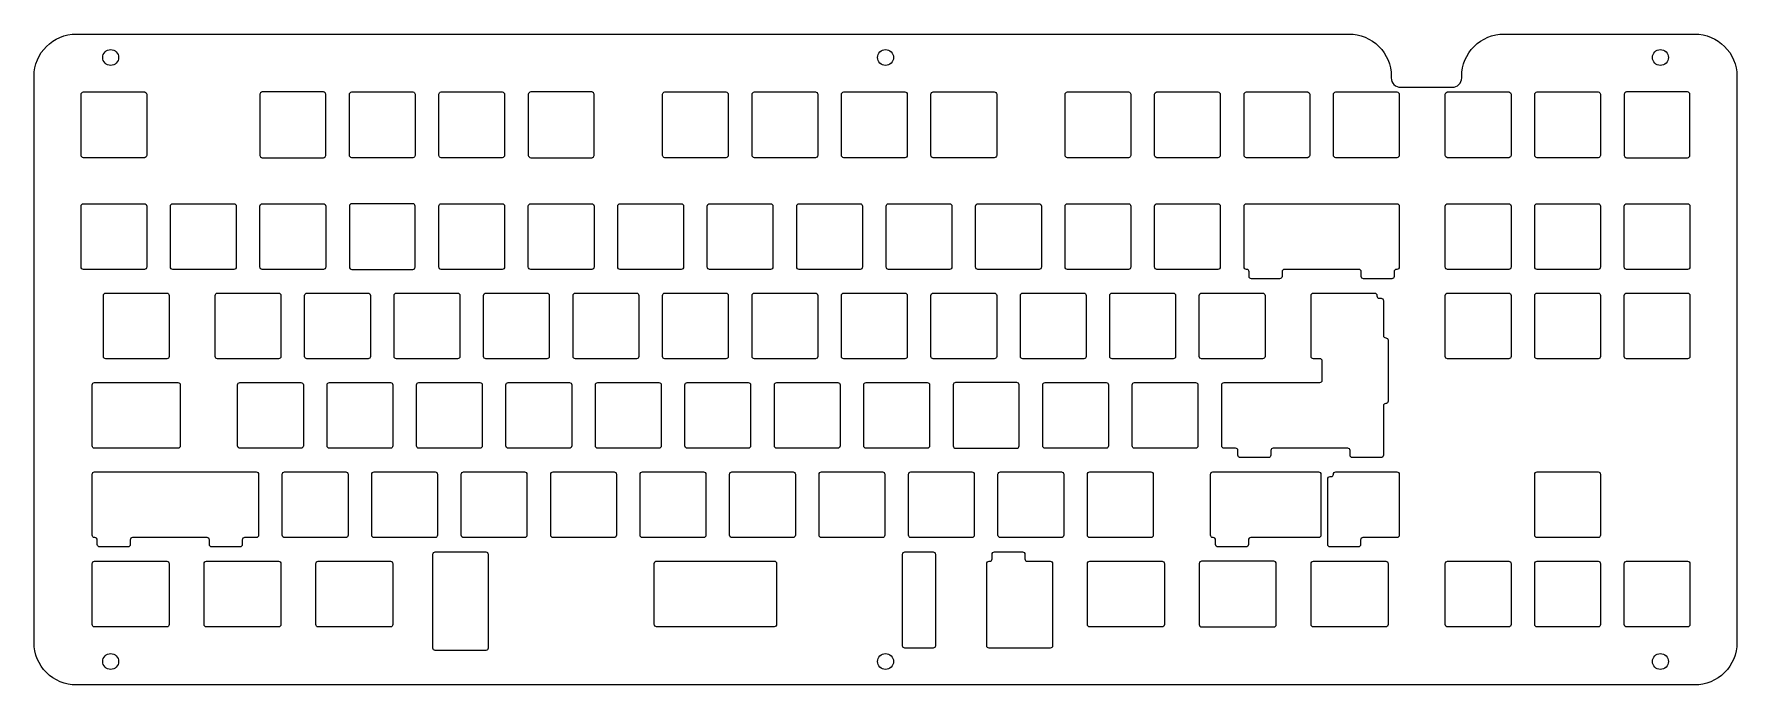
# Model space of a CAD drawing. Header units: millimetres. Extents: x -2 to 360, y -41 to 97.
import ezdxf

# ---------------------------------------------------------------- set-up
doc = ezdxf.new("R2010")
doc.units = ezdxf.units.MM
doc.layers.get('0').update_dxf_attribs({"linetype": 'CONTINUOUS'})

msp = doc.modelspace()

# ---------------------------------------------------------------- linework, layer by layer
for points in [[(351.11, 97.34, -0.414211), (360.11, 88.34), (360.11, -32.37, -0.414216), (351.11, -41.37), (6.5, -41.37, -0.414218), (-2.5, -32.37), (-2.5, 88.34, -0.414208), (6.5, 97.34), (277.5, 97.34, -0.414214), (286.5, 88.34), (286.5, 88, 0.414214), (288.5, 86), (299.5, 86, 0.414214), (301.5, 88), (301.5, 88.34, -0.414214), (310.5, 97.34)], [(7.5, 71.49), (7.5, 84.49, -0.414214), (8, 84.99), (21, 84.99, -0.414214), (21.5, 84.49), (21.5, 71.49, -0.414214), (21, 70.99), (8, 70.99, -0.414214)], [(45.6, 84.49), (45.6, 71.49, 0.414214), (46.1, 70.99), (59.1, 70.99, 0.414214), (59.6, 71.49), (59.6, 84.49, 0.414214), (59.1, 84.99), (46.1, 84.99, 0.414214)], [(65.15, 84.99), (78.15, 84.99, -0.414214), (78.65, 84.49), (78.65, 71.49, -0.414214), (78.15, 70.99), (65.15, 70.99, -0.414214), (64.65, 71.49), (64.65, 84.49, -0.414214)], [(84.2, 70.99, -0.414214), (83.7, 71.49), (83.7, 84.49, -0.414214), (84.2, 84.99), (97.2, 84.99, -0.414214), (97.7, 84.49), (97.7, 71.49, -0.414214), (97.2, 70.99)], [(103.25, 84.99, 0.414214), (102.75, 84.49), (102.75, 71.49, 0.414214), (103.25, 70.99), (116.25, 70.99, 0.414214), (116.75, 71.49), (116.75, 84.49, 0.414214), (116.25, 84.99)], [(131.32, 84.49, -0.414214), (131.82, 84.99), (144.82, 84.99, -0.414214), (145.32, 84.49), (145.32, 71.49, -0.414214), (144.82, 70.99), (131.82, 70.99, -0.414214), (131.32, 71.49)], [(164.38, 71.49, -0.414214), (163.87, 70.99), (150.88, 70.99, -0.414214), (150.38, 71.49), (150.38, 84.49, -0.414214), (150.88, 84.99), (163.87, 84.99, -0.414214), (164.38, 84.49)], [(183.43, 71.49, -0.414214), (182.92, 70.99), (169.93, 70.99, -0.414214), (169.43, 71.49), (169.43, 84.49, -0.414214), (169.93, 84.99), (182.92, 84.99, -0.414214), (183.43, 84.49)], [(188.98, 70.99, -0.414214), (188.47, 71.49), (188.47, 84.49, -0.414214), (188.98, 84.99), (201.97, 84.99, -0.414214), (202.48, 84.49), (202.48, 71.49, -0.414214), (201.97, 70.99)], [(217.55, 84.99), (230.55, 84.99, -0.414214), (231.05, 84.49), (231.05, 71.49, -0.414214), (230.55, 70.99), (217.55, 70.99, -0.414214), (217.05, 71.49), (217.05, 84.49, -0.414214)], [(250.1, 71.49, -0.414214), (249.6, 70.99), (236.6, 70.99, -0.414214), (236.1, 71.49), (236.1, 84.49, -0.414214), (236.6, 84.99), (249.6, 84.99, -0.414214), (250.1, 84.49)], [(269.15, 71.49, -0.414214), (268.65, 70.99), (255.65, 70.99, -0.414214), (255.15, 71.49), (255.15, 84.49, -0.414214), (255.65, 84.99), (268.65, 84.99, -0.414214), (269.15, 84.49)], [(274.7, 84.99), (287.7, 84.99, -0.414214), (288.2, 84.49), (288.2, 71.49, -0.414214), (287.7, 70.99), (274.7, 70.99, -0.414214), (274.2, 71.49), (274.2, 84.49, -0.414214)], [(312.01, 71.49, -0.414214), (311.51, 70.99), (298.51, 70.99, -0.414214), (298.01, 71.49), (298.01, 84.49, -0.414214), (298.51, 84.99), (311.51, 84.99, -0.414214), (312.01, 84.49)], [(317.06, 84.49, -0.414214), (317.56, 84.99), (330.56, 84.99, -0.414214), (331.06, 84.49), (331.06, 71.49, -0.414214), (330.56, 70.99), (317.56, 70.99, -0.414214), (317.06, 71.49)], [(349.61, 70.99, 0.414214), (350.11, 71.49), (350.11, 84.49, 0.414214), (349.61, 84.99), (336.61, 84.99, 0.414214), (336.11, 84.49), (336.11, 71.49, 0.414214), (336.61, 70.99)], [(8, 47.18, -0.414214), (7.5, 47.68), (7.5, 60.68, -0.414214), (8, 61.18), (21, 61.18, -0.414214), (21.5, 60.68), (21.5, 47.68, -0.414214), (21, 47.18)], [(26.55, 60.68, -0.414214), (27.05, 61.18), (40.05, 61.18, -0.414214), (40.55, 60.68), (40.55, 47.68, -0.414214), (40.05, 47.18), (27.05, 47.18, -0.414214), (26.55, 47.68)], [(59.6, 60.68), (59.6, 47.68, -0.414214), (59.1, 47.18), (46.1, 47.18, -0.414214), (45.6, 47.68), (45.6, 60.68, -0.414214), (46.1, 61.18), (59.1, 61.18, -0.414214)], [(78.15, 47.18, 0.414214), (78.65, 47.68), (78.65, 60.68, 0.414214), (78.15, 61.18), (65.15, 61.18, 0.414214), (64.65, 60.68), (64.65, 47.68, 0.414214), (65.15, 47.18)], [(97.2, 61.18, -0.414214), (97.7, 60.68), (97.7, 47.68, -0.414214), (97.2, 47.18), (84.2, 47.18, -0.414214), (83.7, 47.68), (83.7, 60.68, -0.414214), (84.2, 61.18)], [(116.75, 47.68, -0.414214), (116.25, 47.18), (103.25, 47.18, -0.414214), (102.75, 47.68), (102.75, 60.68, -0.414214), (103.25, 61.18), (116.25, 61.18, -0.414214), (116.75, 60.68)], [(121.8, 47.68), (121.8, 60.68, -0.414214), (122.3, 61.18), (135.3, 61.18, -0.414214), (135.8, 60.68), (135.8, 47.68, -0.414214), (135.3, 47.18), (122.3, 47.18, -0.414214)], [(154.85, 47.68, -0.414214), (154.35, 47.18), (141.35, 47.18, -0.414214), (140.85, 47.68), (140.85, 60.68, -0.414214), (141.35, 61.18), (154.35, 61.18, -0.414214), (154.85, 60.68)], [(173.9, 60.68), (173.9, 47.68, -0.414214), (173.4, 47.18), (160.4, 47.18, -0.414214), (159.9, 47.68), (159.9, 60.68, -0.414214), (160.4, 61.18), (173.4, 61.18, -0.414214)], [(192.45, 47.18), (179.45, 47.18, -0.414214), (178.95, 47.68), (178.95, 60.68, -0.414214), (179.45, 61.18), (192.45, 61.18, -0.414214), (192.95, 60.68), (192.95, 47.68, -0.414214)], [(198, 60.68, -0.414214), (198.5, 61.18), (211.5, 61.18, -0.414214), (212, 60.68), (212, 47.68, -0.414214), (211.5, 47.18), (198.5, 47.18, -0.414214), (198, 47.68)], [(217.05, 47.68), (217.05, 60.68, -0.414214), (217.55, 61.18), (230.55, 61.18, -0.414214), (231.05, 60.68), (231.05, 47.68, -0.414214), (230.55, 47.18), (217.55, 47.18, -0.414214)], [(236.1, 47.68), (236.1, 60.68, -0.414214), (236.6, 61.18), (249.6, 61.18, -0.414214), (250.1, 60.68), (250.1, 47.68, -0.414214), (249.6, 47.18), (236.6, 47.18, -0.414214)], [(256.74, 45.18, -0.414214), (256.24, 45.68), (256.24, 46.68, 0.414214), (255.74, 47.18), (255.65, 47.18, -0.414214), (255.15, 47.68), (255.15, 60.68, -0.414214), (255.65, 61.18), (287.7, 61.18, -0.414214), (288.2, 60.68), (288.2, 47.68, -0.414214), (287.7, 47.18), (287.61, 47.18, 0.414214), (287.11, 46.68), (287.11, 45.68, -0.414214), (286.61, 45.18), (280.61, 45.18, -0.414214), (280.11, 45.68), (280.11, 46.68, 0.414214), (279.61, 47.18), (263.74, 47.18, 0.414214), (263.24, 46.68), (263.24, 45.68, -0.414214), (262.74, 45.18)], [(311.51, 61.18, -0.414214), (312.01, 60.68), (312.01, 47.68, -0.414214), (311.51, 47.18), (298.51, 47.18, -0.414214), (298.01, 47.68), (298.01, 60.68, -0.414214), (298.51, 61.18)], [(317.06, 47.68), (317.06, 60.68, -0.414214), (317.56, 61.18), (330.56, 61.18, -0.414214), (331.06, 60.68), (331.06, 47.68, -0.414214), (330.56, 47.18), (317.56, 47.18, -0.414214)], [(336.11, 47.68), (336.11, 60.68, -0.414214), (336.61, 61.18), (349.61, 61.18, -0.414214), (350.11, 60.68), (350.11, 47.68, -0.414214), (349.61, 47.18), (336.61, 47.18, -0.414214)], [(12.26, 28.63), (12.26, 41.63, -0.414214), (12.76, 42.13), (25.76, 42.13, -0.414214), (26.26, 41.63), (26.26, 28.63, -0.414214), (25.76, 28.13), (12.76, 28.13, -0.414214)], [(50.07, 41.63), (50.07, 28.63, -0.414214), (49.57, 28.13), (36.57, 28.13, -0.414214), (36.07, 28.63), (36.07, 41.63, -0.414214), (36.57, 42.13), (49.57, 42.13, -0.414214)], [(69.12, 28.63, -0.414214), (68.62, 28.13), (55.62, 28.13, -0.414214), (55.12, 28.63), (55.12, 41.63, -0.414214), (55.62, 42.13), (68.62, 42.13, -0.414214), (69.12, 41.63)], [(88.17, 28.63, -0.414214), (87.67, 28.13), (74.67, 28.13, -0.414214), (74.17, 28.63), (74.17, 41.63, -0.414214), (74.67, 42.13), (87.67, 42.13, -0.414214), (88.17, 41.63)], [(107.22, 28.63, -0.414214), (106.72, 28.13), (93.72, 28.13, -0.414214), (93.22, 28.63), (93.22, 41.63, -0.414214), (93.72, 42.13), (106.72, 42.13, -0.414214), (107.22, 41.63)], [(126.28, 28.63, -0.414214), (125.78, 28.13), (112.78, 28.13, -0.414214), (112.28, 28.63), (112.28, 41.63, -0.414214), (112.78, 42.13), (125.78, 42.13, -0.414214), (126.28, 41.63)], [(145.32, 41.63), (145.32, 28.63, -0.414214), (144.82, 28.13), (131.82, 28.13, -0.414214), (131.32, 28.63), (131.32, 41.63, -0.414214), (131.82, 42.13), (144.82, 42.13, -0.414214)], [(150.38, 28.63), (150.38, 41.63, -0.414214), (150.88, 42.13), (163.87, 42.13, -0.414214), (164.38, 41.63), (164.38, 28.63, -0.414214), (163.87, 28.13), (150.88, 28.13, -0.414214)], [(169.43, 28.63), (169.43, 41.63, -0.414214), (169.93, 42.13), (182.92, 42.13, -0.414214), (183.43, 41.63), (183.43, 28.63, -0.414214), (182.92, 28.13), (169.93, 28.13, -0.414214)], [(202.48, 41.63), (202.48, 28.63, -0.414214), (201.97, 28.13), (188.98, 28.13, -0.414214), (188.47, 28.63), (188.47, 41.63, -0.414214), (188.98, 42.13), (201.97, 42.13, -0.414214)], [(207.53, 28.63), (207.53, 41.63, -0.414214), (208.03, 42.13), (221.03, 42.13, -0.414214), (221.53, 41.63), (221.53, 28.63, -0.414214), (221.03, 28.13), (208.03, 28.13, -0.414214)], [(227.07, 28.13, -0.414214), (226.57, 28.63), (226.57, 41.63, -0.414214), (227.07, 42.13), (240.07, 42.13, -0.414214), (240.58, 41.63), (240.58, 28.63, -0.414214), (240.07, 28.13)], [(259.12, 42.13, -0.414214), (259.62, 41.63), (259.62, 28.63, -0.414214), (259.12, 28.13), (246.12, 28.13, -0.414214), (245.62, 28.63), (245.62, 41.63, -0.414214), (246.12, 42.13)], [(254.36, 7.08, -0.414214), (253.86, 7.58), (253.86, 8.58, 0.414214), (253.36, 9.08), (250.89, 9.08, -0.414214), (250.39, 9.58), (250.39, 22.58, -0.414214), (250.89, 23.08), (271.32, 23.08, 0.414214), (271.82, 23.58), (271.82, 27.63, 0.414214), (271.32, 28.13), (269.94, 28.13, -0.414214), (269.44, 28.63), (269.44, 41.63, -0.414214), (269.94, 42.13), (282.94, 42.13, -0.414214), (283.44, 41.63), (283.44, 41.54, 0.414214), (283.94, 41.04), (284.32, 41.04, -0.414214), (284.82, 40.54), (284.82, 33.1, 0.414214), (285.32, 32.6, -0.414214), (285.82, 32.1), (285.82, 19.1, -0.414214), (285.32, 18.6, 0.414214), (284.82, 18.1), (284.82, 7.58, -0.414214), (284.32, 7.08), (278.23, 7.08, -0.414214), (277.73, 7.58), (277.73, 8.58, 0.414214), (277.23, 9.08), (261.36, 9.08, 0.414214), (260.86, 8.58), (260.86, 7.58, -0.414214), (260.36, 7.08)], [(312.01, 28.63, -0.414214), (311.51, 28.13), (298.51, 28.13, -0.414214), (298.01, 28.63), (298.01, 41.63, -0.414214), (298.51, 42.13), (311.51, 42.13, -0.414214), (312.01, 41.63)], [(317.56, 42.13), (330.56, 42.13, -0.414214), (331.06, 41.63), (331.06, 28.63, -0.414214), (330.56, 28.13), (317.56, 28.13, -0.414214), (317.06, 28.63), (317.06, 41.63, -0.414214)], [(336.11, 41.63, -0.414214), (336.61, 42.13), (349.61, 42.13, -0.414214), (350.11, 41.63), (350.11, 28.63, -0.414214), (349.61, 28.13), (336.61, 28.13, -0.414214), (336.11, 28.63)], [(28.64, 22.58), (28.64, 9.58, -0.414214), (28.14, 9.08), (10.38, 9.08, -0.414214), (9.88, 9.58), (9.88, 22.58, -0.414214), (10.38, 23.08), (28.14, 23.08, -0.414214)], [(54.84, 9.58, -0.414214), (54.34, 9.08), (41.34, 9.08, -0.414214), (40.84, 9.58), (40.84, 22.58, -0.414214), (41.34, 23.08), (54.34, 23.08, -0.414214), (54.84, 22.58)], [(73.39, 9.08), (60.39, 9.08, -0.414214), (59.89, 9.58), (59.89, 22.58, -0.414214), (60.39, 23.08), (73.39, 23.08, -0.414214), (73.89, 22.58), (73.89, 9.58, -0.414214)], [(92.44, 9.08), (79.44, 9.08, -0.414214), (78.94, 9.58), (78.94, 22.58, -0.414214), (79.44, 23.08), (92.44, 23.08, -0.414214), (92.94, 22.58), (92.94, 9.58, -0.414214)], [(111.49, 23.08, -0.414214), (111.99, 22.58), (111.99, 9.58, -0.414214), (111.49, 9.08), (98.49, 9.08, -0.414214), (97.99, 9.58), (97.99, 22.58, -0.414214), (98.49, 23.08)], [(131.04, 9.58, -0.414214), (130.54, 9.08), (117.54, 9.08, -0.414214), (117.04, 9.58), (117.04, 22.58, -0.414214), (117.54, 23.08), (130.54, 23.08, -0.414214), (131.04, 22.58)], [(149.59, 9.08), (136.59, 9.08, -0.414214), (136.09, 9.58), (136.09, 22.58, -0.414214), (136.59, 23.08), (149.59, 23.08, -0.414214), (150.09, 22.58), (150.09, 9.58, -0.414214)], [(169.14, 9.58, -0.414214), (168.64, 9.08), (155.64, 9.08, -0.414214), (155.14, 9.58), (155.14, 22.58, -0.414214), (155.64, 23.08), (168.64, 23.08, -0.414214), (169.14, 22.58)], [(174.19, 22.58, -0.414214), (174.69, 23.08), (187.69, 23.08, -0.414214), (188.19, 22.58), (188.19, 9.58, -0.414214), (187.69, 9.08), (174.69, 9.08, -0.414214), (174.19, 9.58)], [(207.24, 9.58), (207.24, 22.58, 0.414214), (206.74, 23.08), (193.74, 23.08, 0.414214), (193.24, 22.58), (193.24, 9.58, 0.414214), (193.74, 9.08), (206.74, 9.08, 0.414214)], [(212.29, 22.58, -0.414214), (212.79, 23.08), (225.79, 23.08, -0.414214), (226.29, 22.58), (226.29, 9.58, -0.414214), (225.79, 9.08), (212.79, 9.08, -0.414214), (212.29, 9.58)], [(245.34, 22.58), (245.34, 9.58, -0.414214), (244.84, 9.08), (231.84, 9.08, -0.414214), (231.34, 9.58), (231.34, 22.58, -0.414214), (231.84, 23.08), (244.84, 23.08, -0.414214)], [(9.88, 3.53, -0.414214), (10.38, 4.03), (44.81, 4.03, -0.414214), (45.31, 3.53), (45.31, -9.47, -0.414214), (44.81, -9.97), (42.34, -9.97, 0.414214), (41.84, -10.47), (41.84, -11.47, -0.414214), (41.34, -11.97), (35.34, -11.97, -0.414214), (34.84, -11.47), (34.84, -10.47, 0.414214), (34.34, -9.97), (18.47, -9.97, 0.414214), (17.97, -10.47), (17.97, -11.47, -0.414214), (17.47, -11.97), (11.47, -11.97, -0.414214), (10.97, -11.47), (10.97, -10.47, 0.414214), (10.47, -9.97), (10.38, -9.97, -0.414214), (9.88, -9.47)], [(50.86, -9.97, -0.414214), (50.36, -9.47), (50.36, 3.53, -0.414214), (50.86, 4.03), (63.86, 4.03, -0.414214), (64.36, 3.53), (64.36, -9.47, -0.414214), (63.86, -9.97)], [(69.41, -9.47), (69.41, 3.53, -0.414214), (69.91, 4.03), (82.91, 4.03, -0.414214), (83.41, 3.53), (83.41, -9.47, -0.414214), (82.91, -9.97), (69.91, -9.97, -0.414214)], [(101.96, -9.97), (88.96, -9.97, -0.414214), (88.46, -9.47), (88.46, 3.53, -0.414214), (88.96, 4.03), (101.96, 4.03, -0.414214), (102.46, 3.53), (102.46, -9.47, -0.414214)], [(121.51, -9.47, -0.414214), (121.01, -9.97), (108.01, -9.97, -0.414214), (107.51, -9.47), (107.51, 3.53, -0.414214), (108.01, 4.03), (121.01, 4.03, -0.414214), (121.51, 3.53)], [(140.06, -9.97), (127.06, -9.97, -0.414214), (126.56, -9.47), (126.56, 3.53, -0.414214), (127.06, 4.03), (140.06, 4.03, -0.414214), (140.56, 3.53), (140.56, -9.47, -0.414214)], [(145.61, -9.47), (145.61, 3.53, -0.414214), (146.11, 4.03), (159.11, 4.03, -0.414214), (159.61, 3.53), (159.61, -9.47, -0.414214), (159.11, -9.97), (146.11, -9.97, -0.414214)], [(165.16, -9.97, -0.414214), (164.66, -9.47), (164.66, 3.53, -0.414214), (165.16, 4.03), (178.16, 4.03, -0.414214), (178.66, 3.53), (178.66, -9.47, -0.414214), (178.16, -9.97)], [(197.21, -9.97), (184.21, -9.97, -0.414214), (183.71, -9.47), (183.71, 3.53, -0.414214), (184.21, 4.03), (197.21, 4.03, -0.414214), (197.71, 3.53), (197.71, -9.47, -0.414214)], [(216.76, 3.53), (216.76, -9.47, -0.414214), (216.26, -9.97), (203.26, -9.97, -0.414214), (202.76, -9.47), (202.76, 3.53, -0.414214), (203.26, 4.03), (216.26, 4.03, -0.414214)], [(235.81, 3.53), (235.81, -9.47, -0.414214), (235.31, -9.97), (222.31, -9.97, -0.414214), (221.81, -9.47), (221.81, 3.53, -0.414214), (222.31, 4.03), (235.31, 4.03, -0.414214)], [(256.09, -11.47, -0.414214), (255.59, -11.97), (249.59, -11.97, -0.414214), (249.09, -11.47), (249.09, -10.47, 0.414214), (248.59, -9.97), (248.51, -9.97, -0.414214), (248.01, -9.47), (248.01, 3.53, -0.414214), (248.51, 4.03), (271.03, 4.03, -0.414214), (271.53, 3.53), (271.53, -9.47, -0.414214), (271.03, -9.97), (256.59, -9.97, 0.414214), (256.09, -10.47)], [(279.47, -11.97), (273.47, -11.97, -0.414214), (272.97, -11.47), (272.97, 2.53, -0.414214), (273.47, 3.03), (273.7, 3.03, 0.414214), (274.2, 3.53, -0.414214), (274.7, 4.03), (287.7, 4.03, -0.414214), (288.2, 3.53), (288.2, -9.47, -0.414214), (287.7, -9.97), (280.47, -9.97, 0.414214), (279.97, -10.47), (279.97, -11.47, -0.414214)], [(317.56, -9.97, -0.414214), (317.06, -9.47), (317.06, 3.53, -0.414214), (317.56, 4.03), (330.56, 4.03, -0.414214), (331.06, 3.53), (331.06, -9.47, -0.414214), (330.56, -9.97)], [(93.7, -34.02), (82.94, -34.02, -0.414214), (82.44, -33.52), (82.44, -13.52, -0.414214), (82.94, -13.02), (93.7, -13.02, -0.414214), (94.2, -13.52), (94.2, -33.52, -0.414214)], [(182.44, -13.52, -0.414214), (182.94, -13.02), (188.94, -13.02, -0.414214), (189.44, -13.52), (189.44, -33.02, -0.414214), (188.94, -33.52), (182.94, -33.52, -0.414214), (182.44, -33.02)], [(201.5, -14.52), (201.5, -13.52, -0.414214), (202, -13.02), (208, -13.02, -0.414214), (208.5, -13.52), (208.5, -14.52, 0.414214), (209, -15.02), (213.88, -15.02, -0.414214), (214.38, -15.52), (214.38, -33.02, -0.414214), (213.88, -33.52), (200.88, -33.52, -0.414214), (200.38, -33.02), (200.38, -15.52, -0.414214), (200.88, -15.02), (201, -15.02, 0.414214)], [(26.26, -28.52, -0.414214), (25.76, -29.02), (10.38, -29.02, -0.414214), (9.88, -28.52), (9.88, -15.52, -0.414214), (10.38, -15.02), (25.76, -15.02, -0.414214), (26.26, -15.52)], [(34.19, -29.02, -0.414214), (33.69, -28.52), (33.69, -15.52, -0.414214), (34.19, -15.02), (49.57, -15.02, -0.414214), (50.07, -15.52), (50.07, -28.52, -0.414214), (49.57, -29.02)], [(73.39, -15.02, -0.414214), (73.89, -15.52), (73.89, -28.52, -0.414214), (73.39, -29.02), (58.01, -29.02, -0.414214), (57.51, -28.52), (57.51, -15.52, -0.414214), (58.01, -15.02)], [(155.61, -15.47), (155.61, -28.47, -0.414214), (155.11, -28.97), (130.06, -28.97, -0.414214), (129.56, -28.47), (129.56, -15.47, -0.414214), (130.06, -14.97), (155.11, -14.97, -0.414214)], [(222.31, -15.02), (237.69, -15.02, -0.414214), (238.19, -15.52), (238.19, -28.52, -0.414214), (237.69, -29.02), (222.31, -29.02, -0.414214), (221.81, -28.52), (221.81, -15.52, -0.414214)], [(245.62, -15.52), (245.62, -28.52, 0.414214), (246.12, -29.02), (261.51, -29.02, 0.414214), (262.01, -28.52), (262.01, -15.52, 0.414214), (261.51, -15.02), (246.12, -15.02, 0.414214)], [(269.94, -29.02, -0.414214), (269.44, -28.52), (269.44, -15.52, -0.414214), (269.94, -15.02), (285.32, -15.02, -0.414214), (285.82, -15.52), (285.82, -28.52, -0.414214), (285.32, -29.02)], [(298.51, -15.02), (311.51, -15.02, -0.414214), (312.01, -15.52), (312.01, -28.52, -0.414214), (311.51, -29.02), (298.51, -29.02, -0.414214), (298.01, -28.52), (298.01, -15.52, -0.414214)], [(331.06, -15.52), (331.06, -28.52, -0.414214), (330.56, -29.02), (317.56, -29.02, -0.414214), (317.06, -28.52), (317.06, -15.52, -0.414214), (317.56, -15.02), (330.56, -15.02, -0.414214)], [(336.61, -29.02, -0.414214), (336.11, -28.52), (336.11, -15.52, -0.414214), (336.61, -15.02), (349.61, -15.02, -0.414214), (350.11, -15.52), (350.11, -28.52, -0.414214), (349.61, -29.02)]]:
    msp.add_lwpolyline(points, format="xyb", close=True)
for centre in [(13.81, 92.34), (178.81, 92.34), (343.81, 92.34), (13.81, -36.37), (178.81, -36.37), (343.81, -36.37)]:
    msp.add_circle(centre, 1.7)

doc.saveas('drawing.dxf')
